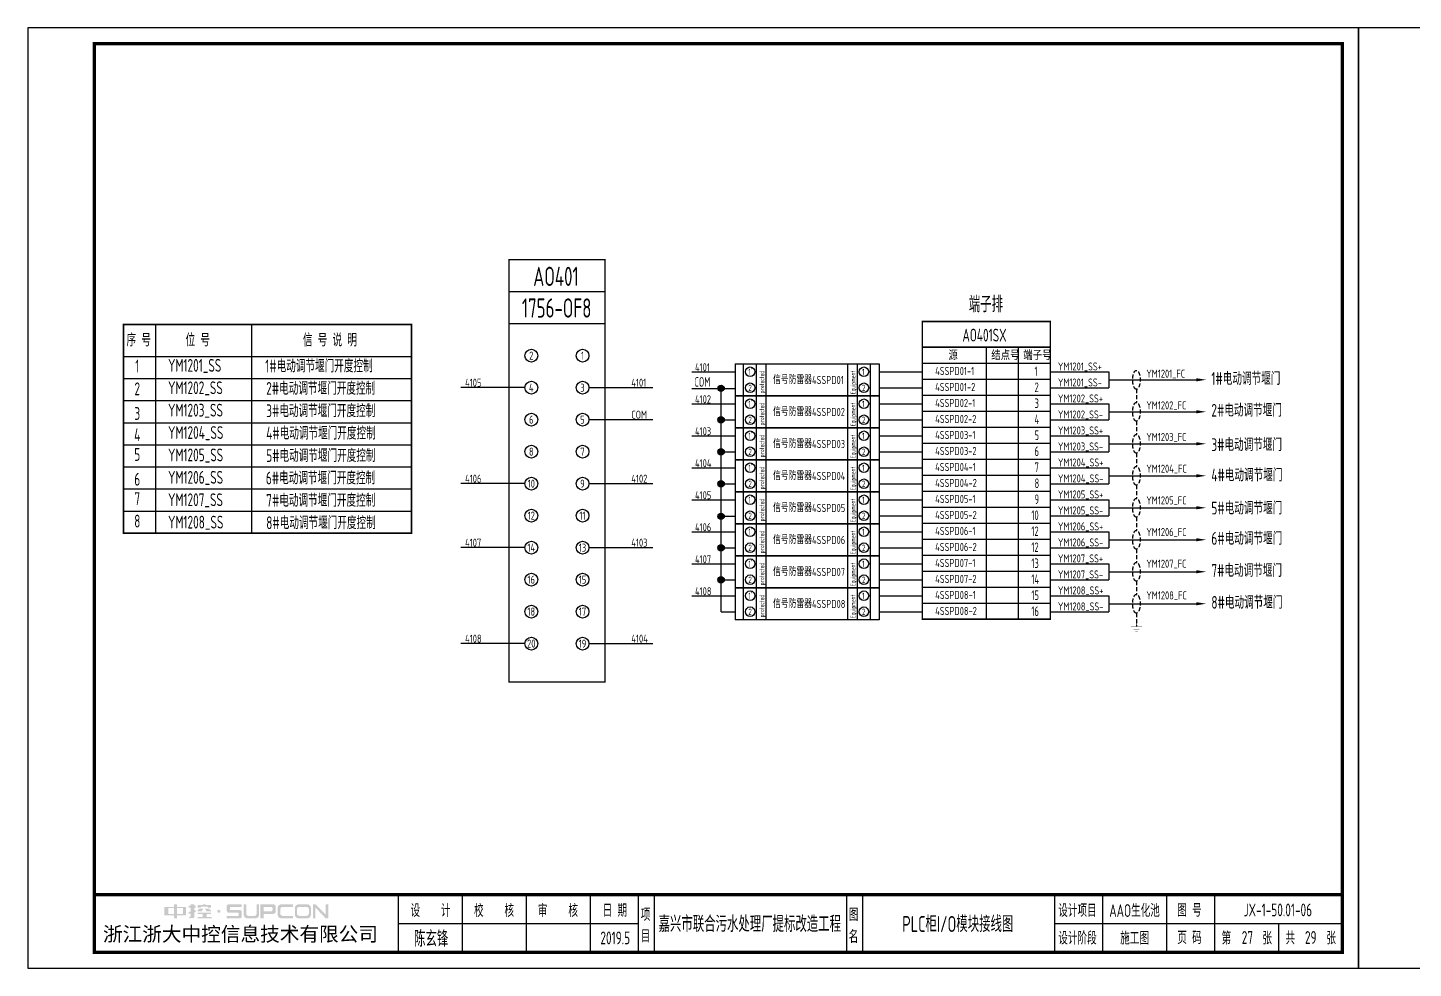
# Model space of a CAD drawing. Header units: millimetres. Extents: x 30557 to 235556, y -116603 to -73383.
# Drawn here: x 38873 to 43202, y -98537 to -95597 of the extents above; entities that cross this region are included whole.
import ezdxf
from ezdxf.enums import TextEntityAlignment as Align

# ---------------------------------------------------------------- set-up
doc = ezdxf.new("R2010")
doc.units = ezdxf.units.MM
doc.linetypes.add('DASHED2', pattern=[0.375, 0.25, -0.125])
doc.layers.add('1', color=3, linetype='Continuous')
doc.layers.add('符号层', color=3, linetype='Continuous')
doc.layers.add('_Drawing', color=7, linetype='Continuous', lineweight=25)
doc.styles.add('supcon', font='sceie.shx', dxfattribs={"width": 0.75, "height": 40, "bigfont": 'sceic.shx'})
doc.styles.add('Title', font='', dxfattribs={"height": 45})
doc.styles.get('Title').set_extended_font_data('SimHei')

# ---------------------------------------------------------------- blocks, each defined once
blk = doc.blocks.new('中控·SUPCON')
at = {"linetype": 'Continuous'}
h = blk.add_hatch(color=2, dxfattribs=at)
h.dxf.hatch_style = 1
h.paths.add_polyline_path([(34, 33), (20, 33), (20, 37), (15, 37), (15, 36), (15, 33), (0, 33), (0, 20), (13, 20), (15, 20), (15, 15), (20, 15), (20, 20), (22, 20), (34, 20)])
h.paths.add_polyline_path([(20, 30), (20, 31), (29, 31), (29, 22), (20, 22)], flags=16)
h.paths.add_polyline_path([(15, 30), (15, 22), (6, 22), (6, 31), (15, 31)], flags=16)
h.paths.add_polyline_path([(47, 32), (49, 32), (49, 35), (47, 35), (47, 37), (41, 37), (41, 35), (38, 35), (38, 32), (41, 32), (41, 25.8), (38, 25), (38, 22), (41, 22.8), (41, 18.3), (39, 17), (39, 15), (47, 16), (47, 24.5), (49, 25), (49, 28), (47, 27.5)])
h.paths.add_polyline_path([(61, 30), (55, 30), (52, 28), (52, 26), (58, 26)])
h.paths.add_polyline_path([(73, 28), (71, 28), (70, 30), (64, 30), (66, 26), (73, 26)])
h.paths.add_polyline_path([(73, 36), (64.6, 36), (64.6, 37), (60.4, 37), (60.4, 36), (52, 36), (52, 32), (56.8, 32), (56.8, 33.1), (68.2, 33.1), (68.2, 32), (73, 32)])
h.paths.add_polyline_path([(66, 22), (73, 22), (73, 24), (52, 24), (52, 22), (60, 22), (60, 17), (52, 17), (52, 15), (74, 15), (74, 17), (66, 17)])
h.paths.add_polyline_path([(82.7, 26.1, 1), (87.6, 26.1, 1)])
h.paths.add_polyline_path([(118, 28), (103.5, 28, -0.414214), (102.5, 29), (102.5, 32, -0.414214), (103.5, 33), (121, 33), (121, 37), (100.5, 37, 0.414214), (97.5, 34), (97.5, 27, 0.414214), (100.5, 24), (115, 24, -0.414214), (116, 23), (116, 20, -0.414214), (115, 19), (97.5, 19), (97.5, 15), (118, 15, 0.414214), (121, 18), (121, 25, 0.414214)])
h.paths.add_polyline_path([(128, 37), (124, 37), (124, 36), (124, 21, 0.414214), (130, 15), (142, 15, 0.414214), (148, 21), (148, 37), (144, 37), (144, 22, -0.414214), (141, 19), (131, 19, -0.414214), (128, 22)])
h.paths.add_polyline_path([(174, 26), (174, 33, 0.414214), (170, 37), (150, 37), (150, 36), (150, 15), (155, 15), (155, 22), (170, 22, 0.414214)])
h.paths.add_polyline_path([(167, 26), (155, 26), (155, 33), (167, 33, -0.414214), (169, 31), (169, 28, -0.414214)], flags=16)
h.paths.add_polyline_path([(201, 19), (185, 19, -0.414214), (181, 23), (181, 29, -0.414214), (185, 33), (201, 33), (201, 37), (183, 37, 0.414214), (177, 31), (177, 21, 0.414214), (183, 15), (201, 15)])
h.paths.add_polyline_path([(229, 21), (229, 31, 0.414214), (223, 37), (210, 37, 0.414214), (204, 31), (204, 21, 0.414214), (210, 15), (223, 15, 0.414214)])
h.paths.add_polyline_path([(207, 23), (207, 29, -0.414214), (211, 33), (222, 33, -0.414214), (226, 29), (226, 23, -0.414214), (222, 19), (211, 19, -0.414214)], flags=16)
h.paths.add_polyline_path([(236, 32.1), (252, 15), (256, 15), (256, 37), (252, 37), (252, 21), (236, 37), (232, 37), (232, 36), (232, 15), (236, 15)])
h = blk.add_hatch(color=2, dxfattribs=at)
h.dxf.hatch_style = 1
h.paths.add_polyline_path([(34, 33), (20, 33), (20, 37), (15, 37), (15, 36), (15, 33), (0, 33), (0, 20), (13, 20), (15, 20), (15, 15), (20, 15), (20, 20), (22, 20), (34, 20)])
h.paths.add_polyline_path([(20, 30), (20, 31), (29, 31), (29, 22), (20, 22)], flags=16)
h.paths.add_polyline_path([(15, 30), (15, 22), (6, 22), (6, 31), (15, 31)], flags=16)
h.paths.add_polyline_path([(47, 32), (49, 32), (49, 35), (47, 35), (47, 37), (41, 37), (41, 35), (38, 35), (38, 32), (41, 32), (41, 25.8), (38, 25), (38, 22), (41, 22.8), (41, 18.3), (39, 17), (39, 15), (47, 16), (47, 24.5), (49, 25), (49, 28), (47, 27.5)])
h.paths.add_polyline_path([(61, 30), (55, 30), (52, 28), (52, 26), (58, 26)])
h.paths.add_polyline_path([(73, 28), (71, 28), (70, 30), (64, 30), (66, 26), (73, 26)])
h.paths.add_polyline_path([(73, 36), (64.6, 36), (64.6, 37), (60.4, 37), (60.4, 36), (52, 36), (52, 32), (56.8, 32), (56.8, 33.1), (68.2, 33.1), (68.2, 32), (73, 32)])
h.paths.add_polyline_path([(66, 22), (73, 22), (73, 24), (52, 24), (52, 22), (60, 22), (60, 17), (52, 17), (52, 15), (74, 15), (74, 17), (66, 17)])
h.paths.add_polyline_path([(82.7, 26.1, 1), (87.6, 26.1, 1)])
h.paths.add_polyline_path([(118, 28), (103.5, 28, -0.414214), (102.5, 29), (102.5, 32, -0.414214), (103.5, 33), (121, 33), (121, 37), (100.5, 37, 0.414214), (97.5, 34), (97.5, 27, 0.414214), (100.5, 24), (115, 24, -0.414214), (116, 23), (116, 20, -0.414214), (115, 19), (97.5, 19), (97.5, 15), (118, 15, 0.414214), (121, 18), (121, 25, 0.414214)])
h.paths.add_polyline_path([(128, 37), (124, 37), (124, 36), (124, 21, 0.414214), (130, 15), (142, 15, 0.414214), (148, 21), (148, 37), (144, 37), (144, 22, -0.414214), (141, 19), (131, 19, -0.414214), (128, 22)])
h.paths.add_polyline_path([(174, 26), (174, 33, 0.414214), (170, 37), (150, 37), (150, 36), (150, 15), (155, 15), (155, 22), (170, 22, 0.414214)])
h.paths.add_polyline_path([(167, 26), (155, 26), (155, 33), (167, 33, -0.414214), (169, 31), (169, 28, -0.414214)], flags=16)
h.paths.add_polyline_path([(201, 19), (185, 19, -0.414214), (181, 23), (181, 29, -0.414214), (185, 33), (201, 33), (201, 37), (183, 37, 0.414214), (177, 31), (177, 21, 0.414214), (183, 15), (201, 15)])
h.paths.add_polyline_path([(229, 21), (229, 31, 0.414214), (223, 37), (210, 37, 0.414214), (204, 31), (204, 21, 0.414214), (210, 15), (223, 15, 0.414214)])
h.paths.add_polyline_path([(207, 23), (207, 29, -0.414214), (211, 33), (222, 33, -0.414214), (226, 29), (226, 23, -0.414214), (222, 19), (211, 19, -0.414214)], flags=16)
h.paths.add_polyline_path([(236, 32.1), (252, 15), (256, 15), (256, 37), (252, 37), (252, 21), (236, 37), (232, 37), (232, 36), (232, 15), (236, 15)])
h = blk.add_hatch(color=2, dxfattribs=at)
h.dxf.hatch_style = 1
h.paths.add_polyline_path([(34, 33), (20, 33), (20, 37), (15, 37), (15, 36), (15, 33), (0, 33), (0, 20), (13, 20), (15, 20), (15, 15), (20, 15), (20, 20), (22, 20), (34, 20)])
h.paths.add_polyline_path([(20, 30), (20, 31), (29, 31), (29, 22), (20, 22)], flags=16)
h.paths.add_polyline_path([(15, 30), (15, 22), (6, 22), (6, 31), (15, 31)], flags=16)
h.paths.add_polyline_path([(47, 32), (49, 32), (49, 35), (47, 35), (47, 37), (41, 37), (41, 35), (38, 35), (38, 32), (41, 32), (41, 25.8), (38, 25), (38, 22), (41, 22.8), (41, 18.3), (39, 17), (39, 15), (47, 16), (47, 24.5), (49, 25), (49, 28), (47, 27.5)])
h.paths.add_polyline_path([(61, 30), (55, 30), (52, 28), (52, 26), (58, 26)])
h.paths.add_polyline_path([(73, 28), (71, 28), (70, 30), (64, 30), (66, 26), (73, 26)])
h.paths.add_polyline_path([(73, 36), (64.6, 36), (64.6, 37), (60.4, 37), (60.4, 36), (52, 36), (52, 32), (56.8, 32), (56.8, 33.1), (68.2, 33.1), (68.2, 32), (73, 32)])
h.paths.add_polyline_path([(66, 22), (73, 22), (73, 24), (52, 24), (52, 22), (60, 22), (60, 17), (52, 17), (52, 15), (74, 15), (74, 17), (66, 17)])
h.paths.add_polyline_path([(82.7, 26.1, 1), (87.6, 26.1, 1)])
h.paths.add_polyline_path([(118, 28), (103.5, 28, -0.414214), (102.5, 29), (102.5, 32, -0.414214), (103.5, 33), (121, 33), (121, 37), (100.5, 37, 0.414214), (97.5, 34), (97.5, 27, 0.414214), (100.5, 24), (115, 24, -0.414214), (116, 23), (116, 20, -0.414214), (115, 19), (97.5, 19), (97.5, 15), (118, 15, 0.414214), (121, 18), (121, 25, 0.414214)])
h.paths.add_polyline_path([(128, 37), (124, 37), (124, 36), (124, 21, 0.414214), (130, 15), (142, 15, 0.414214), (148, 21), (148, 37), (144, 37), (144, 22, -0.414214), (141, 19), (131, 19, -0.414214), (128, 22)])
h.paths.add_polyline_path([(174, 26), (174, 33, 0.414214), (170, 37), (150, 37), (150, 36), (150, 15), (155, 15), (155, 22), (170, 22, 0.414214)])
h.paths.add_polyline_path([(167, 26), (155, 26), (155, 33), (167, 33, -0.414214), (169, 31), (169, 28, -0.414214)], flags=16)
h.paths.add_polyline_path([(201, 19), (185, 19, -0.414214), (181, 23), (181, 29, -0.414214), (185, 33), (201, 33), (201, 37), (183, 37, 0.414214), (177, 31), (177, 21, 0.414214), (183, 15), (201, 15)])
h.paths.add_polyline_path([(229, 21), (229, 31, 0.414214), (223, 37), (210, 37, 0.414214), (204, 31), (204, 21, 0.414214), (210, 15), (223, 15, 0.414214)])
h.paths.add_polyline_path([(207, 23), (207, 29, -0.414214), (211, 33), (222, 33, -0.414214), (226, 29), (226, 23, -0.414214), (222, 19), (211, 19, -0.414214)], flags=16)
h.paths.add_polyline_path([(236, 32.1), (252, 15), (256, 15), (256, 37), (252, 37), (252, 21), (236, 37), (232, 37), (232, 36), (232, 15), (236, 15)])
h = blk.add_hatch(color=2, dxfattribs=at)
h.dxf.hatch_style = 1
h.paths.add_polyline_path([(34, 33), (20, 33), (20, 37), (15, 37), (15, 36), (15, 33), (0, 33), (0, 20), (13, 20), (15, 20), (15, 15), (20, 15), (20, 20), (22, 20), (34, 20)])
h.paths.add_polyline_path([(20, 30), (20, 31), (29, 31), (29, 22), (20, 22)], flags=16)
h.paths.add_polyline_path([(15, 30), (15, 22), (6, 22), (6, 31), (15, 31)], flags=16)
h.paths.add_polyline_path([(47, 32), (49, 32), (49, 35), (47, 35), (47, 37), (41, 37), (41, 35), (38, 35), (38, 32), (41, 32), (41, 25.8), (38, 25), (38, 22), (41, 22.8), (41, 18.3), (39, 17), (39, 15), (47, 16), (47, 24.5), (49, 25), (49, 28), (47, 27.5)])
h.paths.add_polyline_path([(61, 30), (55, 30), (52, 28), (52, 26), (58, 26)])
h.paths.add_polyline_path([(73, 28), (71, 28), (70, 30), (64, 30), (66, 26), (73, 26)])
h.paths.add_polyline_path([(73, 36), (64.6, 36), (64.6, 37), (60.4, 37), (60.4, 36), (52, 36), (52, 32), (56.8, 32), (56.8, 33.1), (68.2, 33.1), (68.2, 32), (73, 32)])
h.paths.add_polyline_path([(66, 22), (73, 22), (73, 24), (52, 24), (52, 22), (60, 22), (60, 17), (52, 17), (52, 15), (74, 15), (74, 17), (66, 17)])
h.paths.add_polyline_path([(82.7, 26.1, 1), (87.6, 26.1, 1)])
h.paths.add_polyline_path([(118, 28), (103.5, 28, -0.414214), (102.5, 29), (102.5, 32, -0.414214), (103.5, 33), (121, 33), (121, 37), (100.5, 37, 0.414214), (97.5, 34), (97.5, 27, 0.414214), (100.5, 24), (115, 24, -0.414214), (116, 23), (116, 20, -0.414214), (115, 19), (97.5, 19), (97.5, 15), (118, 15, 0.414214), (121, 18), (121, 25, 0.414214)])
h.paths.add_polyline_path([(128, 37), (124, 37), (124, 36), (124, 21, 0.414214), (130, 15), (142, 15, 0.414214), (148, 21), (148, 37), (144, 37), (144, 22, -0.414214), (141, 19), (131, 19, -0.414214), (128, 22)])
h.paths.add_polyline_path([(174, 26), (174, 33, 0.414214), (170, 37), (150, 37), (150, 36), (150, 15), (155, 15), (155, 22), (170, 22, 0.414214)])
h.paths.add_polyline_path([(167, 26), (155, 26), (155, 33), (167, 33, -0.414214), (169, 31), (169, 28, -0.414214)], flags=16)
h.paths.add_polyline_path([(201, 19), (185, 19, -0.414214), (181, 23), (181, 29, -0.414214), (185, 33), (201, 33), (201, 37), (183, 37, 0.414214), (177, 31), (177, 21, 0.414214), (183, 15), (201, 15)])
h.paths.add_polyline_path([(229, 21), (229, 31, 0.414214), (223, 37), (210, 37, 0.414214), (204, 31), (204, 21, 0.414214), (210, 15), (223, 15, 0.414214)])
h.paths.add_polyline_path([(207, 23), (207, 29, -0.414214), (211, 33), (222, 33, -0.414214), (226, 29), (226, 23, -0.414214), (222, 19), (211, 19, -0.414214)], flags=16)
h.paths.add_polyline_path([(236, 32.1), (252, 15), (256, 15), (256, 37), (252, 37), (252, 21), (236, 37), (232, 37), (232, 36), (232, 15), (236, 15)])
h = blk.add_hatch(color=2, dxfattribs=at)
h.dxf.hatch_style = 1
h.paths.add_polyline_path([(34, 33), (20, 33), (20, 37), (15, 37), (15, 36), (15, 33), (0, 33), (0, 20), (13, 20), (15, 20), (15, 15), (20, 15), (20, 20), (22, 20), (34, 20)])
h.paths.add_polyline_path([(20, 30), (20, 31), (29, 31), (29, 22), (20, 22)], flags=16)
h.paths.add_polyline_path([(15, 30), (15, 22), (6, 22), (6, 31), (15, 31)], flags=16)
h.paths.add_polyline_path([(47, 32), (49, 32), (49, 35), (47, 35), (47, 37), (41, 37), (41, 35), (38, 35), (38, 32), (41, 32), (41, 25.8), (38, 25), (38, 22), (41, 22.8), (41, 18.3), (39, 17), (39, 15), (47, 16), (47, 24.5), (49, 25), (49, 28), (47, 27.5)])
h.paths.add_polyline_path([(61, 30), (55, 30), (52, 28), (52, 26), (58, 26)])
h.paths.add_polyline_path([(73, 28), (71, 28), (70, 30), (64, 30), (66, 26), (73, 26)])
h.paths.add_polyline_path([(73, 36), (64.6, 36), (64.6, 37), (60.4, 37), (60.4, 36), (52, 36), (52, 32), (56.8, 32), (56.8, 33.1), (68.2, 33.1), (68.2, 32), (73, 32)])
h.paths.add_polyline_path([(66, 22), (73, 22), (73, 24), (52, 24), (52, 22), (60, 22), (60, 17), (52, 17), (52, 15), (74, 15), (74, 17), (66, 17)])
h.paths.add_polyline_path([(82.7, 26.1, 1), (87.6, 26.1, 1)])
h.paths.add_polyline_path([(118, 28), (103.5, 28, -0.414214), (102.5, 29), (102.5, 32, -0.414214), (103.5, 33), (121, 33), (121, 37), (100.5, 37, 0.414214), (97.5, 34), (97.5, 27, 0.414214), (100.5, 24), (115, 24, -0.414214), (116, 23), (116, 20, -0.414214), (115, 19), (97.5, 19), (97.5, 15), (118, 15, 0.414214), (121, 18), (121, 25, 0.414214)])
h.paths.add_polyline_path([(128, 37), (124, 37), (124, 36), (124, 21, 0.414214), (130, 15), (142, 15, 0.414214), (148, 21), (148, 37), (144, 37), (144, 22, -0.414214), (141, 19), (131, 19, -0.414214), (128, 22)])
h.paths.add_polyline_path([(174, 26), (174, 33, 0.414214), (170, 37), (150, 37), (150, 36), (150, 15), (155, 15), (155, 22), (170, 22, 0.414214)])
h.paths.add_polyline_path([(167, 26), (155, 26), (155, 33), (167, 33, -0.414214), (169, 31), (169, 28, -0.414214)], flags=16)
h.paths.add_polyline_path([(201, 19), (185, 19, -0.414214), (181, 23), (181, 29, -0.414214), (185, 33), (201, 33), (201, 37), (183, 37, 0.414214), (177, 31), (177, 21, 0.414214), (183, 15), (201, 15)])
h.paths.add_polyline_path([(229, 21), (229, 31, 0.414214), (223, 37), (210, 37, 0.414214), (204, 31), (204, 21, 0.414214), (210, 15), (223, 15, 0.414214)])
h.paths.add_polyline_path([(207, 23), (207, 29, -0.414214), (211, 33), (222, 33, -0.414214), (226, 29), (226, 23, -0.414214), (222, 19), (211, 19, -0.414214)], flags=16)
h.paths.add_polyline_path([(236, 32.1), (252, 15), (256, 15), (256, 37), (252, 37), (252, 21), (236, 37), (232, 37), (232, 36), (232, 15), (236, 15)])
h = blk.add_hatch(color=2, dxfattribs=at)
h.dxf.hatch_style = 1
h.paths.add_polyline_path([(34, 33), (20, 33), (20, 37), (15, 37), (15, 36), (15, 33), (0, 33), (0, 20), (13, 20), (15, 20), (15, 15), (20, 15), (20, 20), (22, 20), (34, 20)])
h.paths.add_polyline_path([(20, 30), (20, 31), (29, 31), (29, 22), (20, 22)], flags=16)
h.paths.add_polyline_path([(15, 30), (15, 22), (6, 22), (6, 31), (15, 31)], flags=16)
h.paths.add_polyline_path([(47, 32), (49, 32), (49, 35), (47, 35), (47, 37), (41, 37), (41, 35), (38, 35), (38, 32), (41, 32), (41, 25.8), (38, 25), (38, 22), (41, 22.8), (41, 18.3), (39, 17), (39, 15), (47, 16), (47, 24.5), (49, 25), (49, 28), (47, 27.5)])
h.paths.add_polyline_path([(61, 30), (55, 30), (52, 28), (52, 26), (58, 26)])
h.paths.add_polyline_path([(73, 28), (71, 28), (70, 30), (64, 30), (66, 26), (73, 26)])
h.paths.add_polyline_path([(73, 36), (64.6, 36), (64.6, 37), (60.4, 37), (60.4, 36), (52, 36), (52, 32), (56.8, 32), (56.8, 33.1), (68.2, 33.1), (68.2, 32), (73, 32)])
h.paths.add_polyline_path([(66, 22), (73, 22), (73, 24), (52, 24), (52, 22), (60, 22), (60, 17), (52, 17), (52, 15), (74, 15), (74, 17), (66, 17)])
h.paths.add_polyline_path([(82.7, 26.1, 1), (87.6, 26.1, 1)])
h.paths.add_polyline_path([(118, 28), (103.5, 28, -0.414214), (102.5, 29), (102.5, 32, -0.414214), (103.5, 33), (121, 33), (121, 37), (100.5, 37, 0.414214), (97.5, 34), (97.5, 27, 0.414214), (100.5, 24), (115, 24, -0.414214), (116, 23), (116, 20, -0.414214), (115, 19), (97.5, 19), (97.5, 15), (118, 15, 0.414214), (121, 18), (121, 25, 0.414214)])
h.paths.add_polyline_path([(128, 37), (124, 37), (124, 36), (124, 21, 0.414214), (130, 15), (142, 15, 0.414214), (148, 21), (148, 37), (144, 37), (144, 22, -0.414214), (141, 19), (131, 19, -0.414214), (128, 22)])
h.paths.add_polyline_path([(174, 26), (174, 33, 0.414214), (170, 37), (150, 37), (150, 36), (150, 15), (155, 15), (155, 22), (170, 22, 0.414214)])
h.paths.add_polyline_path([(167, 26), (155, 26), (155, 33), (167, 33, -0.414214), (169, 31), (169, 28, -0.414214)], flags=16)
h.paths.add_polyline_path([(201, 19), (185, 19, -0.414214), (181, 23), (181, 29, -0.414214), (185, 33), (201, 33), (201, 37), (183, 37, 0.414214), (177, 31), (177, 21, 0.414214), (183, 15), (201, 15)])
h.paths.add_polyline_path([(229, 21), (229, 31, 0.414214), (223, 37), (210, 37, 0.414214), (204, 31), (204, 21, 0.414214), (210, 15), (223, 15, 0.414214)])
h.paths.add_polyline_path([(207, 23), (207, 29, -0.414214), (211, 33), (222, 33, -0.414214), (226, 29), (226, 23, -0.414214), (222, 19), (211, 19, -0.414214)], flags=16)
h.paths.add_polyline_path([(236, 32.1), (252, 15), (256, 15), (256, 37), (252, 37), (252, 21), (236, 37), (232, 37), (232, 36), (232, 15), (236, 15)])
blk = doc.blocks.new('supcon图框')
at = {"linetype": 'Continuous'}
for p, q in [((6145.7, 4361.7), (1987.7, 4361.7)), ((1987.7, 4361.7), (1987.7, 1421.7)), ((6145.7, 1421.7), (6145.7, 4361.7)), ((1987.7, 1421.7), (6145.7, 1421.7))]:
    blk.add_line(p, q, dxfattribs=at)
for p, q in [((3145.7, 1651.7), (3145.7, 1471.7)), ((3345.7, 1651.7), (3345.7, 1471.7)), ((3545.7, 1651.7), (3545.7, 1471.7)), ((3745.7, 1651.7), (3745.7, 1471.7)), ((3895.7, 1651.7), (3895.7, 1471.7)), ((3945.7, 1651.7), (3945.7, 1471.7)), ((4545.7, 1651.7), (4545.7, 1471.7)), ((4595.7, 1651.7), (4595.7, 1471.7)), ((5195.7, 1651.7), (5195.7, 1471.7)), ((5345.7, 1651.7), (5345.7, 1471.7)), ((5545.7, 1651.7), (5545.7, 1471.7)), ((5695.7, 1651.7), (5695.7, 1471.7)), ((3145.7, 1561.7), (3895.7, 1561.7)), ((5195.7, 1561.7), (6095.7, 1561.7)), ((5895.7, 1561.7), (5895.7, 1471.7))]:
    blk.add_line(p, q)
at = {"linetype": 'Continuous', "const_width": 10}
blk.add_lwpolyline([(2195.7, 4311.7), (6095.7, 4311.7), (6095.7, 1471.7), (2195.7, 1471.7)], close=True, dxfattribs=at)
blk.add_lwpolyline([(2195.7, 1651.7), (6095.7, 1651.7)], dxfattribs=at)
at = {"linetype": 'Continuous', "xscale": 2, "yscale": 2, "zscale": 2}
blk.add_blockref('中控·SUPCON', (2414.6, 1547.7), dxfattribs=at)
at = {"style": 'supcon', "width": 0.75}
for s, p in [('设    计', (3246.2, 1604.2)), ('校    核', (3444.8, 1604.2)), ('审    核', (3644.5, 1604.2)), ('日 期', (3822.5, 1604.2)), ('项', (3918.2, 1590.7)), ('图', (4568.2, 1590.7)), ('设计项目', (5268, 1604.2)), ('图 号', (5618, 1604.2)), ('目', (3918.2, 1522.9)), ('名', (4568.2, 1522.9)), ('设计阶段', (5268, 1518.1)), ('施工图', (5446.5, 1518.1)), ('页 码', (5618, 1518.1)), ('第      张', (5797, 1518.1)), ('共      张', (5997, 1518.1))]:
    blk.add_text(s, height=40, dxfattribs=at).set_placement(p, align=Align.MIDDLE)
at = {"style": 'Title'}
blk.add_text('浙江浙大中控信息技术有限公司', height=45, dxfattribs=at).set_placement((2222.8, 1506.2))
blk = doc.blocks.new('信号防雷接线')
at = {"linetype": 'Continuous'}
for p, q in [((19158.5, -5001.2), (19608.5, -5001.2)), ((19158.5, -5001.2), (19158.5, -5101.2)), ((19184.9, -5101.2), (19184.9, -5001.2)), ((19225.7, -5101.2), (19225.7, -5001.2)), ((19256.2, -5101.2), (19256.2, -5001.2)), ((19510.9, -5101.2), (19510.9, -5001.2)), ((19541.4, -5101.2), (19541.4, -5001.2)), ((19582.2, -5101.2), (19582.2, -5001.2)), ((19608.5, -5001.2), (19608.5, -5101.2)), ((19608.5, -5101.2), (19158.5, -5101.2))]:
    blk.add_line(p, q, dxfattribs=at)
for centre in [(19205.9, -5026.2), (19561.2, -5026.2), (19205.9, -5076.2), (19561.2, -5076.2)]:
    blk.add_circle(centre, 15, dxfattribs=at)
at = {"layer": '1', "color": 7, "style": 'supcon', "width": 0.75}
for s, p in [("1'", (19200.1, -5036.4)), ('1', (19555.4, -5036.4)), ("2'", (19200.1, -5086.4)), ('2', (19555.4, -5086.4))]:
    blk.add_text(s, height=20, dxfattribs=at).set_placement(p)
for s, p in [('protected', (19249.8, -5093.5)), ('Equipment', (19535, -5096.4))]:
    blk.add_text(s, height=15, rotation=90, dxfattribs=at).set_placement(p)

msp = doc.modelspace()

# ---------------------------------------------------------------- hatches: boundary and pattern name
at = {"linetype": 'Continuous'}
for points in [[(41049.4, -96724, 1), (41029.4, -96724, 1)], [(41049.4, -96822.4, 1), (41029.4, -96822.4, 1)], [(41049.4, -96922.4, 1), (41029.4, -96922.4, 1)], [(41049.4, -97022.4, 1), (41029.4, -97022.4, 1)], [(41049.4, -97124, 1), (41029.4, -97124, 1)], [(41049.4, -97222.4, 1), (41029.4, -97222.4, 1)], [(41049.4, -97322.4, 1), (41029.4, -97322.4, 1)]]:
    msp.add_hatch(color=256, dxfattribs=at).paths.add_polyline_path(points)

# ---------------------------------------------------------------- linework, layer by layer
at = {"lineweight": -3}
for p, q in [((39272.4, -96524.5), (39272.4, -96900.5)), ((39572.4, -96524.5), (39572.4, -96900.5)), ((39172.4, -96624.5), (40072.4, -96624.5)), ((41868.3, -96595.5), (41868.3, -97445.5)), ((41968.3, -96595.5), (41968.3, -97445.5)), ((41668.3, -96645.5), (42068.3, -96645.5)), ((39172.4, -96693.5), (40072.4, -96693.5)), ((41668.3, -96695.5), (42068.3, -96695.5)), ((39172.4, -96762.5), (40072.4, -96762.5)), ((41668.3, -96745.5), (42068.3, -96745.5)), ((41668.3, -96795.5), (42068.3, -96795.5)), ((39172.4, -96831.5), (40072.4, -96831.5)), ((41668.3, -96845.5), (42068.3, -96845.5)), ((41668.3, -96895.5), (42068.3, -96895.5)), ((39172.4, -96900.5), (40072.4, -96900.5)), ((39272.4, -96900.5), (39272.4, -97176.5)), ((39572.4, -96900.5), (39572.4, -97176.5)), ((39172.4, -96969.5), (40072.4, -96969.5)), ((41668.3, -96945.5), (42068.3, -96945.5)), ((41668.3, -96995.5), (42068.3, -96995.5)), ((39172.4, -97038.5), (40072.4, -97038.5)), ((41668.3, -97045.5), (42068.3, -97045.5)), ((39172.4, -97107.5), (40072.4, -97107.5)), ((41668.3, -97095.5), (42068.3, -97095.5)), ((41668.3, -97145.5), (42068.3, -97145.5)), ((39172.4, -97176.5), (40072.4, -97176.5)), ((39172.4, -97176.5), (40072.4, -97176.5)), ((41668.3, -97195.5), (42068.3, -97195.5)), ((41668.3, -97245.5), (42068.3, -97245.5)), ((41668.3, -97295.5), (42068.3, -97295.5)), ((41668.3, -97345.5), (42068.3, -97345.5)), ((41668.3, -97395.5), (42068.3, -97395.5)), ((41668.3, -97445.5), (42068.3, -97445.5))]:
    msp.add_line(p, q, dxfattribs=at)
for p, q in [((42068.3, -96672.3), (42250.8, -96672.3)), ((42250.8, -96672.3), (42250.8, -96722.3)), ((41039.4, -97120.1), (41039.4, -96724)), ((42068.3, -96722.3), (42250.8, -96722.3)), ((42250.8, -96697.3), (42524.3, -96697.3)), ((42068.3, -96772.3), (42250.8, -96772.3)), ((42250.8, -96772.3), (42250.8, -96822.3)), ((42250.8, -96797.3), (42524.3, -96797.3)), ((42068.3, -96822.3), (42250.8, -96822.3)), ((42068.3, -96872.3), (42250.8, -96872.3)), ((42250.8, -96872.3), (42250.8, -96922.3)), ((42250.8, -96897.3), (42524.3, -96897.3)), ((42068.3, -96922.3), (42250.8, -96922.3)), ((42068.3, -96972.3), (42250.8, -96972.3)), ((42250.8, -96972.3), (42250.8, -97022.3)), ((42068.3, -97022.3), (42250.8, -97022.3)), ((42250.8, -96997.3), (42524.3, -96997.3)), ((42068.3, -97072.3), (42250.8, -97072.3)), ((42250.8, -97072.3), (42250.8, -97122.3)), ((42250.8, -97097.3), (42524.3, -97097.3)), ((41039.4, -97422.4), (41039.4, -97124)), ((42068.3, -97122.3), (42250.8, -97122.3)), ((42068.3, -97172.3), (42250.8, -97172.3)), ((42250.8, -97172.3), (42250.8, -97222.3)), ((42250.8, -97197.3), (42524.3, -97197.3)), ((42068.3, -97222.3), (42250.8, -97222.3)), ((42068.3, -97272.3), (42250.8, -97272.3)), ((42250.8, -97272.3), (42250.8, -97322.3)), ((42068.3, -97322.3), (42250.8, -97322.3)), ((42250.8, -97297.3), (42524.3, -97297.3)), ((42068.3, -97372.3), (42250.8, -97372.3)), ((42250.8, -97372.3), (42250.8, -97422.3)), ((42250.8, -97397.3), (42524.3, -97397.3)), ((42068.3, -97422.3), (42250.8, -97422.3))]:
    msp.add_line(p, q)
at = {"linetype": 'Continuous'}
for p, q in [((40426.7, -96721.9), (40226.7, -96721.9)), ((40626.7, -96721.9), (40826.7, -96721.9)), ((40626.7, -96821.9), (40826.7, -96821.9)), ((40426.7, -97021.9), (40226.7, -97021.9)), ((40626.7, -97021.9), (40826.7, -97021.9)), ((40426.7, -97221.9), (40226.7, -97221.9)), ((40626.7, -97221.9), (40826.7, -97221.9)), ((40426.7, -97521.9), (40226.7, -97521.9)), ((40626.7, -97521.9), (40826.7, -97521.9))]:
    msp.add_line(p, q, dxfattribs=at)
at = {"color": 0, "linetype": 'DASHED2', "ltscale": 50}
for p, q in [((42337.3, -96726.7), (42337.3, -96767.9)), ((42337.3, -96826.7), (42337.3, -96867.9)), ((42337.3, -96926.7), (42337.3, -96967.9)), ((42337.3, -97026.7), (42337.3, -97067.9)), ((42337.3, -97126.7), (42337.3, -97167.9)), ((42337.3, -97226.7), (42337.3, -97267.9)), ((42337.3, -97326.7), (42337.3, -97367.9)), ((42337.3, -97426.7), (42337.3, -97467.9))]:
    msp.add_line(p, q, dxfattribs=at)
at = {"linetype": 'Continuous', "const_width": 5}
msp.add_lwpolyline([(40376.7, -96321.9), (40676.7, -96321.9), (40676.7, -97641.9), (40376.7, -97641.9)], close=True, dxfattribs=at)
for points in [[(40376.7, -96421.9), (40676.7, -96421.9)], [(40376.7, -96521.9), (40676.7, -96521.9)]]:
    msp.add_lwpolyline(points, dxfattribs=at)
at = {"lineweight": -3, "const_width": 5}
for points in [[(39172.4, -96524.5), (39172.4, -97176.5), (40072.4, -97176.5), (40072.4, -96524.5)], [(41668.3, -96515.5), (41668.3, -97445.5), (42068.3, -97445.5), (42068.3, -96515.5)]]:
    msp.add_lwpolyline(points, close=True, dxfattribs=at)
msp.add_lwpolyline([(41668.3, -96595.5), (42068.3, -96595.5)], dxfattribs=at)
for points in [[(42555.1, -96697.3, 0, 10, 0), (42524.3, -96697.3, 10, 10, 0)], [(42555.1, -96797.3, 0, 10, 0), (42524.3, -96797.3, 10, 10, 0)], [(42555.1, -96897.3, 0, 10, 0), (42524.3, -96897.3, 10, 10, 0)], [(42555.1, -96997.3, 0, 10, 0), (42524.3, -96997.3, 10, 10, 0)], [(42555.1, -97097.3, 0, 10, 0), (42524.3, -97097.3, 10, 10, 0)], [(42555.1, -97197.3, 0, 10, 0), (42524.3, -97197.3, 10, 10, 0)], [(42555.1, -97297.3, 0, 10, 0), (42524.3, -97297.3, 10, 10, 0)], [(42555.1, -97397.3, 0, 10, 0), (42524.3, -97397.3, 10, 10, 0)]]:
    msp.add_lwpolyline(points, format="xyseb")
at = {"lineweight": -3}
for centre in [(40446.7, -96621.9), (40606.7, -96621.9), (40446.7, -96721.9), (40606.7, -96721.9), (40446.7, -96821.9), (40606.7, -96821.9), (40446.7, -96921.9), (40606.7, -96921.9), (40446.7, -97021.9), (40606.7, -97021.9), (40446.7, -97121.9), (40606.7, -97121.9), (40446.7, -97221.9), (40606.7, -97221.9), (40446.7, -97321.9), (40606.7, -97321.9), (40446.7, -97421.9), (40606.7, -97421.9), (40446.7, -97521.9), (40606.7, -97521.9)]:
    msp.add_circle(centre, 20, dxfattribs=at)
at = {"linetype": 'Continuous'}
for centre in [(41039.4, -96724), (41039.4, -96822.4), (41039.4, -96922.4), (41039.4, -97022.4), (41039.4, -97124), (41039.4, -97222.4), (41039.4, -97322.4)]:
    msp.add_circle(centre, 10, dxfattribs=at)
at = {"color": 0, "linetype": 'DASHED2', "ltscale": 50}
for centre in [(42337.3, -96697.3), (42337.3, -96797.3), (42337.3, -96897.3), (42337.3, -96997.3), (42337.3, -97097.3), (42337.3, -97197.3), (42337.3, -97297.3), (42337.3, -97397.3)]:
    msp.add_ellipse(centre, major_axis=(0, -29.4), ratio=0.394838, dxfattribs=at)
at = {"layer": '1', "color": 0, "const_width": 1.62}
for points in [[(42337.3, -97447.3), (42337.3, -97468.4)], [(42320.3, -97468.4), (42354.3, -97468.4)], [(42328.3, -97477.8), (42346.8, -97477.8)], [(42334, -97484.9), (42341.1, -97484.9)]]:
    msp.add_lwpolyline(points, dxfattribs=at)
at = {"layer": '_Drawing', "linetype": 'Continuous'}
for p, q in [((40947.9, -96672.4), (41083.1, -96672.4)), ((41533.1, -96672.3), (41668.3, -96672.3)), ((40947.9, -96724), (41083.1, -96724)), ((41533.1, -96722.3), (41668.3, -96722.3)), ((40947.9, -96772.4), (41083.1, -96772.4)), ((41533.1, -96772.3), (41668.3, -96772.3)), ((41039.4, -96822.4), (41083.1, -96822.4)), ((41533.1, -96822.3), (41668.3, -96822.3)), ((40947.9, -96872.4), (41083.1, -96872.4)), ((41533.1, -96872.3), (41668.3, -96872.3)), ((41039.4, -96922.4), (41083.1, -96922.4)), ((41533.1, -96922.3), (41668.3, -96922.3)), ((40947.9, -96972.4), (41083.1, -96972.4)), ((41533.1, -96972.3), (41668.3, -96972.3)), ((41039.4, -97022.4), (41083.1, -97022.4)), ((41533.1, -97022.3), (41668.3, -97022.3)), ((40947.9, -97072.4), (41083.1, -97072.4)), ((41533.1, -97072.3), (41668.3, -97072.3)), ((41039.4, -97124), (41083.1, -97124)), ((41533.1, -97122.3), (41668.3, -97122.3)), ((40947.9, -97172.4), (41083.1, -97172.4)), ((41533.1, -97172.3), (41668.3, -97172.3)), ((41039.4, -97222.4), (41083.1, -97222.4)), ((41533.1, -97222.3), (41668.3, -97222.3)), ((40947.9, -97272.4), (41083.1, -97272.4)), ((41533.1, -97272.3), (41668.3, -97272.3)), ((41039.4, -97322.4), (41083.1, -97322.4)), ((41533.1, -97322.3), (41668.3, -97322.3)), ((40947.9, -97372.4), (41083.1, -97372.4)), ((41533.1, -97372.3), (41668.3, -97372.3)), ((41039.4, -97422.4), (41083.1, -97422.4)), ((41533.1, -97422.3), (41668.3, -97422.3))]:
    msp.add_line(p, q, dxfattribs=at)

# ---------------------------------------------------------------- block references
for p in [(36885.2, -99958.5), (41043.2, -99958.5)]:
    msp.add_blockref('supcon图框', p)
for p in [(21924.5, -91646.1), (21924.5, -91746.1), (21924.5, -91846.1), (21924.5, -91946.1), (21924.5, -92046.1), (21924.5, -92146.1), (21924.5, -92246.1), (21924.5, -92346.1)]:
    msp.add_blockref('信号防雷接线', p, dxfattribs=at)

# ---------------------------------------------------------------- texts
at = {"color": 3, "style": 'supcon', "width": 0.75}
for s, height, p in [('AO401', 60, (40523.4, -96374)), ('AAO生化池', 40, (42331.6, -98354.3)), ('陈玄锋', 50, (40133.6, -98441.8)), ('2019.5', 40, (40708.7, -98441.8)), ('27', 40, (42684.1, -98440.5)), ('29', 40, (42882.1, -98440.5))]:
    msp.add_text(s, height=height, dxfattribs=at).set_placement(p, align=Align.MIDDLE)
at = {"color": 7, "style": 'supcon', "width": 0.75}
msp.add_text('1756-OF8', height=60, dxfattribs=at).set_placement((40525.8, -96472.9), align=Align.MIDDLE)
at = {"style": 'supcon', "width": 0.75}
for s, p in [('序 号', (39219.9, -96593.1)), ('位 号', (39404.2, -96593.1)), ('信 号 说 明', (39817.2, -96593.1)), ('1', (39215.2, -96674.6)), ('2', (39215.2, -96745.5)), ('3', (39215.2, -96822.6)), ('4', (39215.2, -96889.1)), ('5', (39215.2, -96950.7)), ('6', (39215.2, -97028.1)), ('7', (39215.2, -97088.6)), ('8', (39215.2, -97159))]:
    msp.add_text(s, height=40, dxfattribs=at).set_placement(p, align=Align.CENTER)
at = {"linetype": 'Continuous', "style": 'supcon', "width": 0.75}
for s, height, p in [('YM1201_SS', 40, (39311.5, -96672.2)), ('1#电动调节堰门开度控制', 40, (39614.9, -96674.2)), ('YM1201_SS+', 25, (42092.1, -96668.1)), ('YM1201_FC', 25, (42368.3, -96690.7)), ('1#电动调节堰门', 40, (42571.5, -96713.4)), ('YM1202_SS', 40, (39311.5, -96742.2)), ('2#电动调节堰门开度控制', 40, (39618.1, -96744.2)), ('YM1201_SS-', 25, (42092.1, -96718.1)), ('YM1202_SS+', 25, (42092.1, -96768.1)), ('YM1202_FC', 25, (42368.3, -96789.7)), ('YM1203_SS', 40, (39311.5, -96812.2)), ('3#电动调节堰门开度控制', 40, (39618.1, -96814.2)), ('YM1202_SS-', 25, (42092.1, -96818.1)), ('2#电动调节堰门', 40, (42571.5, -96812.5)), ('YM1204_SS', 40, (39311.5, -96882.2)), ('4#电动调节堰门开度控制', 40, (39618.1, -96884.2)), ('YM1203_SS+', 25, (42092.1, -96868.1)), ('YM1203_SS-', 25, (42092.1, -96918.1)), ('YM1203_FC', 25, (42368.3, -96888.7)), ('3#电动调节堰门', 40, (42571.5, -96920.1)), ('YM1205_SS', 40, (39311.5, -96952.2)), ('5#电动调节堰门开度控制', 40, (39618.1, -96954.2)), ('YM1206_SS', 40, (39311.5, -97022.2)), ('6#电动调节堰门开度控制', 40, (39617.1, -97024.2)), ('YM1204_SS+', 25, (42092.1, -96968.1)), ('YM1204_FC', 25, (42368.3, -96987.7)), ('4#电动调节堰门', 40, (42571.5, -97014.9)), ('YM1204_SS-', 25, (42092.1, -97018.1)), ('YM1207_SS', 40, (39311.5, -97092.2)), ('7#电动调节堰门开度控制', 40, (39618.1, -97094.2)), ('YM1205_SS+', 25, (42092.1, -97068.1)), ('YM1205_FC', 25, (42368.3, -97086.7)), ('YM1205_SS-', 25, (42092.1, -97118.1)), ('5#电动调节堰门', 40, (42571.5, -97118.3)), ('YM1208_SS', 40, (39311.5, -97162.2)), ('8#电动调节堰门开度控制', 40, (39618.1, -97164.2)), ('YM1206_SS+', 25, (42092.1, -97168.1)), ('YM1206_SS-', 25, (42092.1, -97218.1)), ('YM1206_FC', 25, (42368.3, -97185.7)), ('6#电动调节堰门', 40, (42571.5, -97213)), ('YM1207_SS+', 25, (42092.1, -97268.1)), ('YM1207_FC', 25, (42368.3, -97284.7)), ('7#电动调节堰门', 40, (42571.5, -97313.4)), ('YM1207_SS-', 25, (42092.1, -97318.1)), ('YM1208_SS+', 25, (42092.1, -97368.1)), ('YM1208_FC', 25, (42368.3, -97383.7)), ('8#电动调节堰门', 40, (42571.5, -97413)), ('YM1208_SS-', 25, (42092.1, -97418.1))]:
    msp.add_text(s, height=height, dxfattribs=at).set_placement(p)
at = {"style": 'supcon', "width": 0.75}
for s, p in [('2', (40446.4, -96621.9)), ('1', (40606.4, -96621.9)), ('4', (40446.4, -96721.9)), ('3', (40606.4, -96721.9)), ('6', (40446.4, -96821.9)), ('5', (40606.4, -96821.9)), ('8', (40446.4, -96921.9)), ('7', (40606.4, -96921.9)), ('10', (40446.4, -97021.9)), ('9', (40606.4, -97021.9)), ('12', (40446.4, -97121.9)), ('11', (40606.4, -97121.9)), ('14', (40446.4, -97221.9)), ('13', (40606.4, -97221.9)), ('16', (40446.4, -97321.9)), ('15', (40606.4, -97321.9)), ('18', (40446.4, -97421.9)), ('17', (40606.4, -97421.9)), ('20', (40446.4, -97521.9)), ('19', (40606.4, -97521.9))]:
    msp.add_text(s, height=25, dxfattribs=at).set_placement(p, align=Align.MIDDLE)
at = {"color": 7, "style": 'supcon', "width": 0.75}
for s, p in [('源', (41750, -96635.7)), ('结点号', (41883.9, -96635.7)), ('端子号', (41984, -96635.7)), ('1', (42019.1, -96685.7)), ('2', (42019.1, -96735.7)), ('3', (42019.1, -96785.7)), ('4', (42019.1, -96835.7)), ('5', (42019.1, -96885.7)), ('6', (42019.1, -96935.7)), ('7', (42019.1, -96985.7)), ('8', (42019.1, -97035.7)), ('9', (42019.1, -97085.7)), ('10', (42009.1, -97135.7)), ('12', (42009.1, -97185.7)), ('12', (42009.1, -97235.7)), ('13', (42009.1, -97285.7)), ('14', (42009.1, -97335.7)), ('15', (42009.1, -97385.7)), ('16', (42009.1, -97435.7))]:
    msp.add_text(s, height=30, dxfattribs=at).set_placement(p)
at = {"layer": '1', "color": 3, "style": 'supcon', "width": 0.75}
for s, height, p in [('4105', 25, (40239.6, -96718.9)), ('4101', 25, (40759.1, -96718.9)), ('COM', 30, (40956.5, -96719)), ('COM', 25, (40759.1, -96818.9)), ('4106', 25, (40239.6, -97018.9)), ('4102', 25, (40759.1, -97018.9)), ('4107', 25, (40239.6, -97218.9)), ('4103', 25, (40759.1, -97218.9)), ('4108', 25, (40239.6, -97518.9)), ('4104', 25, (40759.1, -97518.9))]:
    msp.add_text(s, height=height, dxfattribs=at).set_placement(p)
at = {"layer": '_Drawing', "color": 3, "style": 'supcon', "width": 0.75}
msp.add_text('AO401SX', height=40, dxfattribs=at).set_placement((41862.6, -96577.7), align=Align.CENTER)
for s, p in [('4101', (40958, -96670.6)), ('4SSPD01-1', (41708.5, -96682.3)), ('信号防雷器4SSPD01', (41201.7, -96710.4)), ('4SSPD01-2', (41708.5, -96732.3)), ('4102', (40958, -96770.6)), ('4SSPD02-1', (41708.5, -96782.3)), ('信号防雷器4SSPD02', (41201.7, -96810.4)), ('4SSPD02-2', (41708.5, -96832.3)), ('4103', (40958, -96870.6)), ('信号防雷器4SSPD03', (41201.7, -96910.4)), ('4SSPD03-1', (41708.5, -96882.3)), ('4SSPD03-2', (41708.5, -96932.3)), ('4104', (40958, -96970.6)), ('信号防雷器4SSPD04', (41201.7, -97010.4)), ('4SSPD04-1', (41708.5, -96982.3)), ('4SSPD04-2', (41708.5, -97032.3)), ('4105', (40958, -97070.6)), ('4SSPD05-1', (41708.5, -97082.3)), ('信号防雷器4SSPD05', (41201.7, -97110.4)), ('4SSPD05-2', (41708.5, -97132.3)), ('4106', (40958, -97170.6)), ('信号防雷器4SSPD06', (41201.7, -97210.4)), ('4SSPD06-1', (41708.5, -97182.3)), ('4SSPD06-2', (41708.5, -97232.3)), ('4107', (40958, -97270.6)), ('信号防雷器4SSPD07', (41201.7, -97310.4)), ('4SSPD07-1', (41708.5, -97282.3)), ('4SSPD07-2', (41708.5, -97332.3)), ('4108', (40958, -97370.6)), ('4SSPD08-1', (41708.5, -97382.3)), ('信号防雷器4SSPD08', (41201.7, -97410.4)), ('4SSPD08-2', (41708.5, -97432.3))]:
    msp.add_text(s, height=25, dxfattribs=at).set_placement(p)
for s, height, p in [('嘉兴市联合污水处理厂提标改造工程', 50, (41129.2, -98395.7)), ('PLC柜I/O模块接线图', 50, (41779.2, -98395.7)), ('JX-1-50.01-06', 40, (42779.4, -98354.3))]:
    msp.add_text(s, height=height, dxfattribs=at).set_placement(p, align=Align.MIDDLE)
at = {"layer": '符号层', "color": 4, "style": 'supcon', "width": 0.75}
msp.add_text('端子排', height=50, dxfattribs=at).set_placement((41813.7, -96486.2))

doc.saveas('drawing.dxf')
